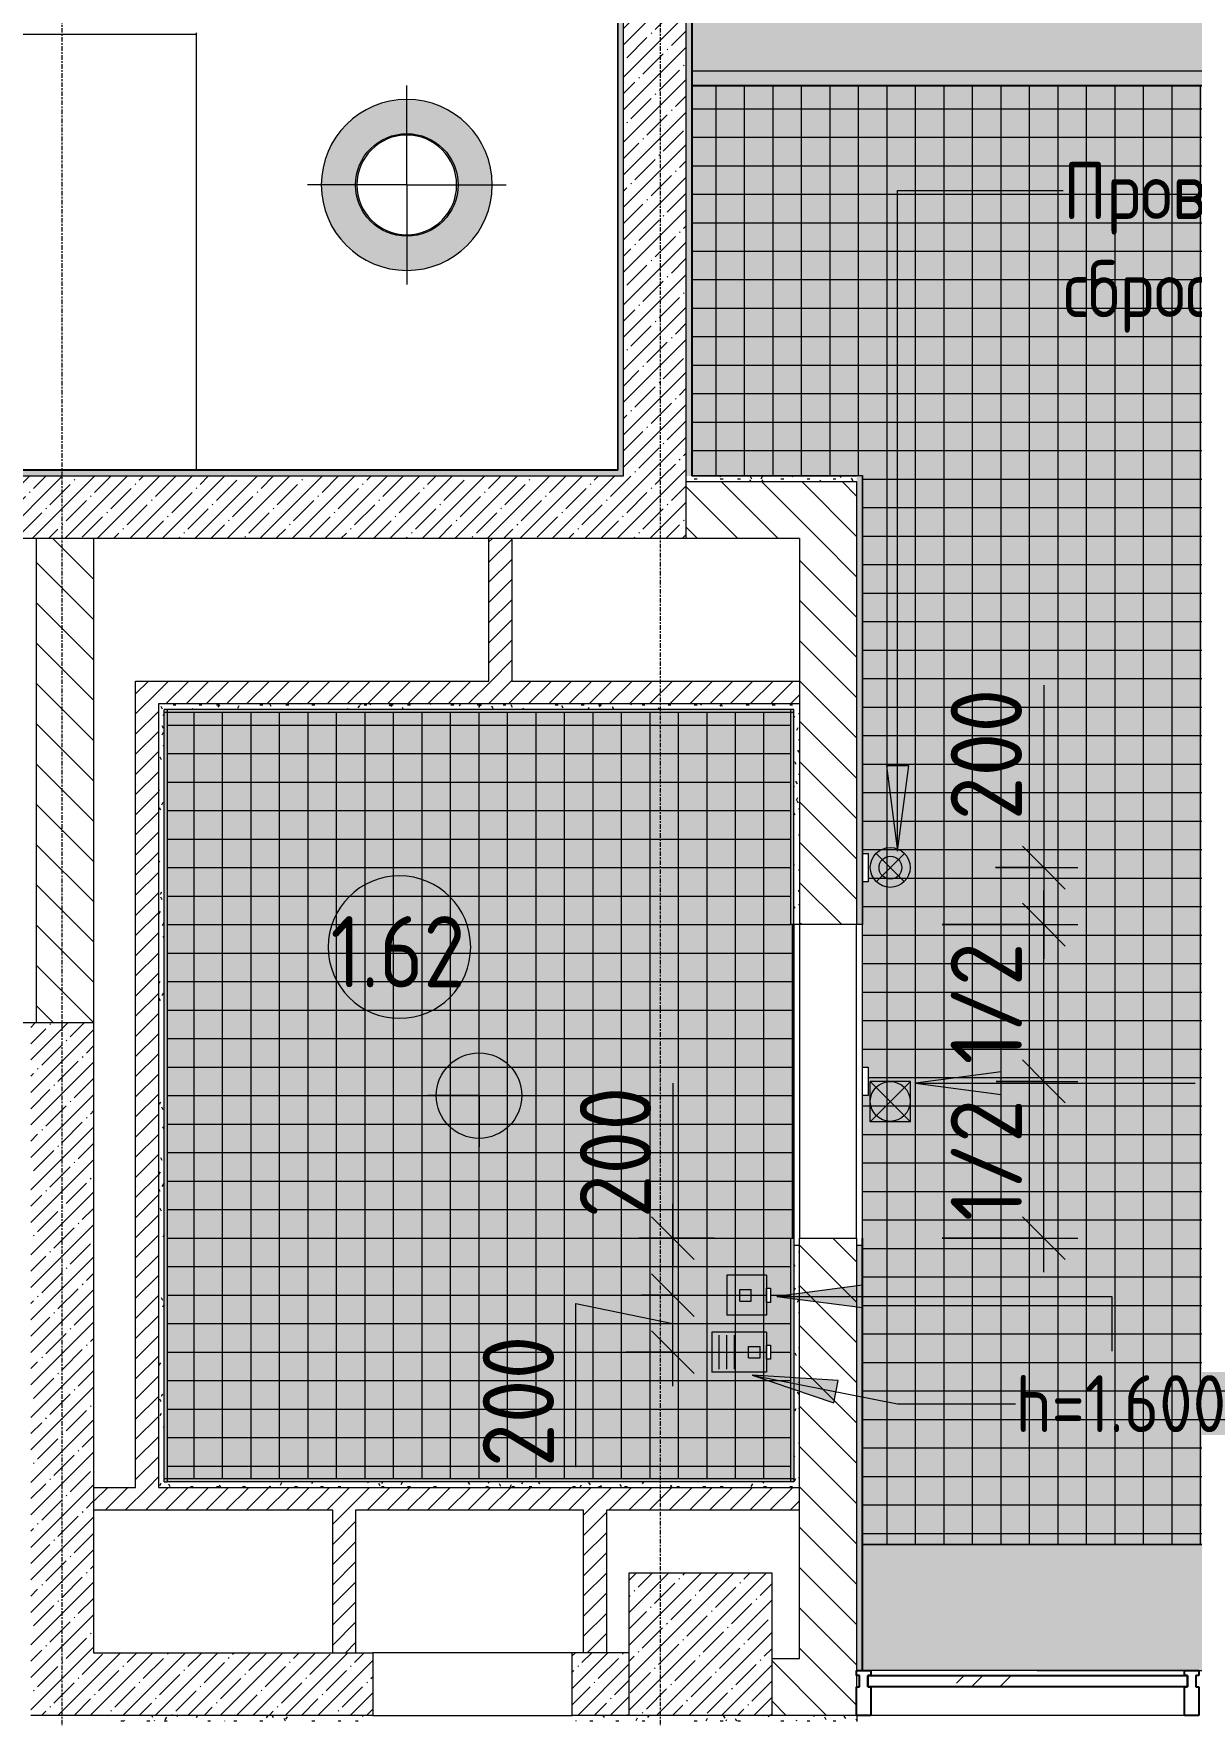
# Model space of a CAD drawing. Header units: millimetres. Extents: x 81610 to 276841, y -8553 to 29000.
# Drawn here: x 98510 to 102573, y 13400 to 19302 of the extents above; entities that cross this region are included whole.
import ezdxf

# ---------------------------------------------------------------- set-up
doc = ezdxf.new("R2010")
doc.units = ezdxf.units.MM
doc.linetypes.add('Осевая', pattern=[31.75, 6.35, -4.7625, 15.875, -4.7625])
for name, color, linetype, lineweight in [('A-ANNO-DIMS', 7, 'Continuous', 9), ('A-ANNO-DIMS-100', 7, 'Continuous', 9), ('A-ANNO-NOTE', 7, 'Continuous', 9), ('A-AREA-IDEN', 7, 'Continuous', 9), ('A-CLNG-PATT', 7, 'Continuous', 9), ('A-GLAZ-CURT', 7, 'Continuous', 9), ('A-GLAZ-CURT-1', 7, 'Continuous', 25), ('A-GLAZ-CWMG', 7, 'Continuous', 9), ('A-GLAZ-CWMG-1', 7, 'Continuous', 25), ('A-WALL', 7, 'Continuous', 9), ('I-WALL', 7, 'Continuous', 9), ('Q-SPCQ', 7, 'Continuous', 9), ('S-COLS', 7, 'Continuous', 9), ('S-STRS-MBND', 7, 'Continuous', 9), ('Оси-2', 7, 'Осевая', 9)]:
    doc.layers.add(name, color=color, linetype=linetype, lineweight=lineweight)
for name, color, linetype, lineweight, true_color in [('A-CLNG-1', 7, 'Continuous', 9, 0xeaeaea), ('A-WALL-1', 7, 'Continuous', 9, 0x3c3c3c), ('A-WALL-FNSH-1', 7, 'Continuous', 9, 0x3c3c3c), ('G-ANNO-TEXT-1', 7, 'Continuous', 9, 0x3c3c3c), ('I-WALL-1', 7, 'Continuous', 9, 0x535353), ('Q-SPCQ-3', 7, 'Continuous', 9, 0x008040), ('S-COLS-1', 9, 'Continuous', 9, 0x808080), ('S-COLS-2', 7, 'Continuous', 9, 0x3c3c3c)]:
    doc.layers.add(name, color=color, linetype=linetype, lineweight=lineweight, true_color=true_color)
doc.layers.add('A-CLNG-PATT-1', color=7, linetype='Continuous', lineweight=9, transparency=1)
doc.styles.add('GOST Common', font='GOST_Common.ttf', dxfattribs={"width": 0.9, "height": 250})
doc.styles.add('GOST Common_1', font='GOST_Common.ttf', dxfattribs={"width": 0.9, "height": 200})
doc.styles.add('ISOCPEUR', font='isocpeur.ttf', dxfattribs={"width": 0.9, "height": 250})
doc.dimstyles.new('ISO-2_5_0_9К_БОЛЬШОЙ', dxfattribs={"dimscale": 304.8, "dimtxt": 248.995294, "dimasz": 0.492126, "dimexe": 0.393701, "dimexo": 0.984252, "dimgap": 0, "dimtad": 1, "dimdec": 0, "dimrnd": 10, "dimzin": 0, "dimdsep": 46, "dimtxsty": 'ISOCPEUR', "dimblk1": 'OBLIQUE', "dimblk2": 'OBLIQUE', "dimsah": 1, "dimcen": 0.09, "dimdle": 0.393701, "dimazin": 0, "dimtfac": 1, "dimtdec": 4, "dimtix": 1, "dimtmove": 0, "dimatfit": 3, "dimfxl": 1, "dimtvp": 1, "dimtolj": 1, "dimtzin": 0, "dimarcsym": 2})
doc.dimstyles.new('ISO-2_5_0_9К_БОЛЬШОЙ_1', dxfattribs={"dimscale": 304.8, "dimtxt": 248.995294, "dimasz": 0.492126, "dimexe": 0.393701, "dimexo": 0.984252, "dimgap": 0, "dimtad": 1, "dimdec": 0, "dimrnd": 10, "dimzin": 0, "dimdsep": 46, "dimtxsty": 'ISOCPEUR', "dimblk1": 'OBLIQUE', "dimblk2": 'OBLIQUE', "dimsah": 1, "dimcen": 0.09, "dimdle": 0.393701, "dimazin": 0, "dimtfac": 1, "dimtdec": 4, "dimtix": 1, "dimtmove": 1, "dimatfit": 3, "dimfxl": 1, "dimtvp": 1, "dimtolj": 1, "dimtzin": 0, "dimarcsym": 2})
pattern_1 = [(45, (0, 0), (-57.024626, 57.024626), []), (45, (57.025, 0), (-57.024626, 57.024626), [100.806, -20.161, 3.353, -16.808])]
pattern_2 = [(135, (0, 0), (-70.71068, -70.71068), [])]
pattern_3 = [(45, (0, 0), (-35.35534, 35.35534), [])]
pattern_4 = [(0, (0, 0), (121.92, 30.48), [10.058, -81.382, 10.058, -81.382, -487.68]), (0, (0, 0), (121.92, 30.48), [-182.88, 10.058, -172.822, 10.058, -81.382, -213.36]), (0, (0, 0), (121.92, 30.48), [-457.2, 10.058, -50.902, 10.058, -142.342]), (120, (45.72, 15.24), (-87.356454, 90.345817), [10.058, -81.382, 10.058, -81.382, -487.68]), (120, (45.72, 15.24), (-87.356454, 90.345817), [-182.88, 10.058, -172.822, 10.058, -81.382, -213.36]), (120, (45.72, 15.24), (-87.356454, 90.345817), [-457.2, 10.058, -50.902, 10.058, -142.342]), (240, (60.96, 76.2), (-34.563546, -120.825817), [10.058, -81.382, 10.058, -81.382, -487.68]), (240, (60.96, 76.2), (-34.563546, -120.825817), [-182.88, 10.058, -172.822, 10.058, -81.382, -213.36]), (240, (60.96, 76.2), (-34.563546, -120.825817), [-457.2, 10.058, -50.902, 10.058, -142.342])]

# ---------------------------------------------------------------- blocks, each defined once
blk = doc.blocks.new('Прямоугольный импост - Импост структурный с накладкой - 160мм Темный-32352611-Сводный план потолков 1 этажа в осях 23-33')
at = {"layer": 'A-GLAZ-CWMG'}
blk.add_line((102549, 13557), (101448, 13557), dxfattribs=at)
blk = doc.blocks.new('Прямоугольный импост - Импост структурный с накладкой - 160мм Темный-30756008-Сводный план потолков 1 этажа в осях 23-33')
at = {"layer": 'A-GLAZ-CWMG-1'}
for p, q in [((0, 17), (-50, 17)), ((-50, 17), (-50, 0)), ((-50, 0), (-40, 0)), ((-40, 0), (-40, -40)), ((-10, 0), (0, 0)), ((-10, -40), (-10, 0)), ((0, 0), (0, 17)), ((-40, -40), (-50, -40)), ((-50, -40), (-50, -140)), ((0, -40), (-10, -40)), ((0, -140), (0, -40)), ((-50, -140), (0, -140))]:
    blk.add_line(p, q, dxfattribs=at)
blk = doc.blocks.new('Системная панель - Стекло - 40мм-32352614-Сводный план потолков 1 этажа в осях 23-33')
at = {"layer": 'A-GLAZ-CURT'}
h = blk.add_hatch(dxfattribs=at)
h.set_pattern_fill('FP_19', color=256, style=0, pattern_type=2)
h.set_pattern_definition([(225, (102098.5, 13440), (282.8427, -282.8427), [200, -600]), (225, (102298.5, 13540), (282.8427, -282.8427), [600, -200]), (225, (101898.5, 13640), (282.8427, -282.8427), [200, -600])])
h.paths.add_polyline_path([(-560.5, 40), (-560.5, 0), (560.5, 0), (560.5, 40), (-33.2, 40)])
at = {"layer": 'A-GLAZ-CURT-1'}
for p, q in [((-560.5, 0), (-560.5, 40)), ((-560.5, 40), (560.5, 40)), ((560.5, 40), (560.5, 0)), ((560.5, 0), (-560.5, 0))]:
    blk.add_line(p, q, dxfattribs=at)
blk = doc.blocks.new('Прямоугольный импост - Импост структурный с накладкой - 160мм Темный-30755591-Сводный план потолков 1 этажа в осях 23-33')
at = {"layer": 'A-GLAZ-CWMG-1'}
for p, q in [((25, 17), (-25, 17)), ((-25, 17), (-25, 0)), ((-25, 0), (-15, 0)), ((-15, 0), (-15, -40)), ((15, 0), (25, 0)), ((15, -40), (15, 0)), ((25, 0), (25, 17)), ((-15, -40), (-25, -40)), ((-25, -40), (-25, -140)), ((25, -40), (15, -40)), ((25, -140), (25, -40)), ((-25, -140), (25, -140))]:
    blk.add_line(p, q, dxfattribs=at)
blk = doc.blocks.new('BSC_Колонна _Прямоугольная - 500х500-17857564-Сводный план потолков 1 этажа в осях 23-33')
at = {"layer": 'S-COLS-1'}
h = blk.add_hatch(dxfattribs=at)
h.set_pattern_fill('FP_28', color=256, style=0, pattern_type=2)
h.set_pattern_definition([(45, (-100850, -13650), (-57.024626, 57.024626), []), (45, (-100792.975, -13650), (-57.024626, 57.024626), [100.806, -20.161, 3.353, -16.808])])
h.paths.add_polyline_path([(-250, -250), (250, -250), (250, 250), (-250, 250), (-250, 63.7)])
at = {"layer": 'S-COLS-2'}
for p, q in [((-250, 250), (250, 250)), ((-250, -250), (-250, 250)), ((250, 250), (250, -250)), ((250, -250), (-250, -250))]:
    blk.add_line(p, q, dxfattribs=at)
blk = doc.blocks.new('Прямоугольный импост - Импост структурный с накладкой - 160мм Темный-32352613-Сводный план потолков 1 этажа в осях 23-33')
at = {"layer": 'A-GLAZ-CWMG'}
for p, q in [((102549, 13557), (101448, 13557)), ((102549, 13400), (101448, 13400))]:
    blk.add_line(p, q, dxfattribs=at)
blk = doc.blocks.new('оповещатель охранно-звуковойrfa - Сигнальная лампа-29714515-Сводный план потолков 1 этажа в осях 23-33')
at = {"layer": 'Q-SPCQ-3'}
for p, q in [((267.1, 168.9), (125.4, 27.2)), ((267.1, 168.8), (125.4, 168.8)), ((125.4, 168.8), (125.4, 27.2)), ((125.4, 168.8), (267.1, 27.2)), ((267.1, 168.9), (267.1, 27.2)), ((75, 0.5), (75, 20.5)), ((75, 20.5), (175, 20.5)), ((175, 0.5), (75, 0.5)), ((267.1, 27.2), (125.4, 27.2)), ((175, 20.5), (175, 0.5))]:
    blk.add_line(p, q, dxfattribs=at)
blk.add_circle((195.4, 97.5), 70, dxfattribs=at)
blk = doc.blocks.new('Проводная кнопка сброса GC-0421W1 - Кнопка выхода 2-29715370-Сводный план потолков 1 этажа в осях 23-33')
at = {"layer": 'Q-SPCQ-3'}
for p, q in [((173.8, 146.8), (74.8, 47.8)), ((75.4, 147.7), (174.3, 48.7)), ((75, 0.5), (75, 20.5)), ((75, 20.5), (175, 20.5)), ((175, 0.5), (75, 0.5)), ((175, 20.5), (175, 0.5))]:
    blk.add_line(p, q, dxfattribs=at)
for centre, radius in [((124.2, 97.5), 70), ((124.9, 98.2), 40)]:
    blk.add_circle(centre, radius, dxfattribs=at)
blk = doc.blocks.new('Проводная влагозащищенная кнопка вызова - Вызывная панель экстренной видеосвязи 2-29717937-Сводный план потолков 1 этажа в осях 23-33')
at = {"layer": 'Q-SPCQ'}
for p, q in [((194.5, 229.8), (54.5, 229.8)), ((54.5, 91.2), (54.5, 229.8)), ((104.1, 184.7), (104.1, 144.7)), ((104.1, 184.7), (144.1, 184.7)), ((144.1, 184.7), (144.1, 144.7)), ((194.5, 91.2), (194.5, 229.8)), ((104.1, 144.7), (144.1, 144.7)), ((194.5, 91.2), (54.5, 91.2))]:
    blk.add_line(p, q, dxfattribs=at)
at = {"layer": 'Q-SPCQ-3'}
for p, q in [((99.5, 91.2), (149.5, 91.2)), ((99.5, 76.2), (99.5, 91.2)), ((149.5, 76.2), (99.5, 76.2)), ((149.5, 91.2), (149.5, 76.2))]:
    blk.add_line(p, q, dxfattribs=at)
blk = doc.blocks.new('Вызывная панель экстренной видеосвязи1 - Вызывная панель экстренной видеосвязи 2-29717696-Сводный план потолков 1 этажа в осях 23-33')
at = {"layer": 'Q-SPCQ'}
for p, q in [((194.5, 282.7), (54.5, 282.7)), ((54.5, 91.2), (54.5, 282.7)), ((64.5, 256.2), (184.5, 256.2)), ((194.5, 91.2), (194.5, 282.7)), ((64.5, 229.8), (184.5, 229.8)), ((64.5, 203.4), (184.5, 203.4)), ((104.5, 153.4), (104.5, 113.4)), ((104.5, 153.4), (144.5, 153.4)), ((144.5, 153.4), (144.5, 113.4)), ((194.5, 91.2), (54.5, 91.2)), ((104.5, 113.4), (144.5, 113.4))]:
    blk.add_line(p, q, dxfattribs=at)
at = {"layer": 'Q-SPCQ-3'}
for p, q in [((99.5, 91.2), (149.5, 91.2)), ((99.5, 76.2), (99.5, 91.2)), ((149.5, 76.2), (99.5, 76.2)), ((149.5, 91.2), (149.5, 76.2))]:
    blk.add_line(p, q, dxfattribs=at)
blk = doc.blocks.new('Марка_Помещения - Номер-25198446-Сводный план потолков 1 этажа в осях 23-33')
at = {"layer": 'A-AREA-IDEN'}
for start, end in [(360, 180), (180, 360)]:
    blk.add_arc((0, 0), 2.5, start, end, dxfattribs=at)
blk = doc.blocks.new('DIMBLOCK61-Сводный план потолков 1 этажа в осях 23-33')
at = {"layer": 'A-ANNO-DIMS-100', "lineweight": 20}
for p, q in [((100753.4, 14875), (100678.4, 14950)), ((100753.4, 14875), (100828.4, 14800)), ((100753.4, 14675), (100678.4, 14750)), ((100753.4, 14675), (100828.4, 14600))]:
    blk.add_line(p, q, dxfattribs=at)
at = {"layer": 'A-ANNO-DIMS-100'}
for p, q in [((100642.7, 14875), (100873.4, 14875)), ((100753.4, 14875), (100642.7, 14875)), ((100753.4, 14555), (100753.4, 14875)), ((100412.7, 14845.1), (100753.4, 14775)), ((100412.7, 14271), (100412.7, 14845.1)), ((100589.8, 14675), (100873.4, 14675)), ((100753.4, 14675), (100589.8, 14675))]:
    blk.add_line(p, q, dxfattribs=at)
at = {"layer": 'A-ANNO-DIMS-100', "color": 0, "insert": (100086, 14271), "char_height": 250, "width": 568.858, "attachment_point": 1, "rotation": 90, "line_spacing_factor": 1.149209, "style": 'ISOCPEUR'}
blk.add_mtext('200', dxfattribs=at)
blk = doc.blocks.new('_Oblique')
at = {"color": 0, "linetype": 'ByBlock', "lineweight": -2}
blk.add_line((-0.5, -0.5), (0.5, 0.5), dxfattribs=at)
blk = doc.blocks.new('DIMBLOCK62-Сводный план потолков 1 этажа в осях 23-33')
at = {"layer": 'A-ANNO-DIMS-100'}
for p, q in [((100753.4, 15618.5), (100753.4, 15044.4)), ((100753.4, 14875), (100753.4, 15195)), ((100898, 15075), (100633.4, 15075)), ((100753.4, 15075), (100898, 15075)), ((100753.4, 15044.4), (100753.4, 14975)), ((100642.7, 14875), (100873.4, 14875)), ((100753.4, 14875), (100642.7, 14875))]:
    blk.add_line(p, q, dxfattribs=at)
at = {"layer": 'A-ANNO-DIMS-100', "lineweight": 20}
for p, q in [((100753.4, 15075), (100678.4, 15150)), ((100753.4, 15075), (100828.4, 15000)), ((100753.4, 14875), (100678.4, 14950)), ((100753.4, 14875), (100828.4, 14800))]:
    blk.add_line(p, q, dxfattribs=at)
at = {"layer": 'A-ANNO-DIMS-100', "color": 0, "insert": (100426.8, 15144.4), "char_height": 250, "width": 568.858, "attachment_point": 1, "rotation": 90, "line_spacing_factor": 1.149209, "style": 'ISOCPEUR'}
blk.add_mtext('200', dxfattribs=at)
blk = doc.blocks.new('DIMBLOCK63-Сводный план потолков 1 этажа в осях 23-33')
at = {"layer": 'A-ANNO-DIMS-100', "lineweight": 20}
for p, q in [((102055, 15625), (101980, 15700)), ((102055, 15625), (102130, 15550)), ((102055, 15075), (101980, 15150)), ((102055, 15075), (102130, 15000))]:
    blk.add_line(p, q, dxfattribs=at)
at = {"layer": 'A-ANNO-DIMS-100'}
for p, q in [((101887.4, 15625), (102175, 15625)), ((102055, 15625), (101887.4, 15625)), ((102055, 14955), (102055, 15625)), ((101698, 15075), (102175, 15075)), ((102055, 15075), (101698, 15075))]:
    blk.add_line(p, q, dxfattribs=at)
at = {"layer": 'A-ANNO-DIMS-100', "color": 0, "insert": (101728.3, 15134.5), "char_height": 250, "width": 517.144, "attachment_point": 1, "rotation": 90, "line_spacing_factor": 1.149209, "style": 'ISOCPEUR'}
blk.add_mtext('1/2', dxfattribs=at)
blk = doc.blocks.new('DIMBLOCK64-Сводный план потолков 1 этажа в осях 23-33')
at = {"layer": 'A-ANNO-DIMS-100'}
for p, q in [((102055, 15625), (102055, 16295)), ((101698, 16175), (102175, 16175)), ((102055, 16175), (101698, 16175)), ((101887.4, 15625), (102175, 15625)), ((102055, 15625), (101887.4, 15625))]:
    blk.add_line(p, q, dxfattribs=at)
at = {"layer": 'A-ANNO-DIMS-100', "lineweight": 20}
for p, q in [((102055, 16175), (101980, 16250)), ((102055, 16175), (102130, 16100)), ((102055, 15625), (101980, 15700)), ((102055, 15625), (102130, 15550))]:
    blk.add_line(p, q, dxfattribs=at)
at = {"layer": 'A-ANNO-DIMS-100', "color": 0, "insert": (101728.3, 15684.5), "char_height": 250, "width": 517.144, "attachment_point": 1, "rotation": 90, "line_spacing_factor": 1.149209, "style": 'ISOCPEUR'}
blk.add_mtext('1/2', dxfattribs=at)
blk = doc.blocks.new('DIMBLOCK65-Сводный план потолков 1 этажа в осях 23-33')
at = {"layer": 'A-ANNO-DIMS-100'}
for p, q in [((102055, 17015.2), (102055, 16441.2)), ((102055, 16495), (102055, 16055)), ((102055, 16441.2), (102055, 16275)), ((101886, 16375), (102175, 16375)), ((102055, 16375), (101886, 16375)), ((101698, 16175), (102175, 16175)), ((102055, 16175), (101698, 16175))]:
    blk.add_line(p, q, dxfattribs=at)
at = {"layer": 'A-ANNO-DIMS-100', "lineweight": 20}
for p, q in [((102055, 16375), (101980, 16450)), ((102055, 16375), (102130, 16300)), ((102055, 16175), (101980, 16250)), ((102055, 16175), (102130, 16100))]:
    blk.add_line(p, q, dxfattribs=at)
at = {"layer": 'A-ANNO-DIMS-100', "color": 0, "insert": (101728.3, 16541.2), "char_height": 250, "width": 568.858, "attachment_point": 1, "rotation": 90, "line_spacing_factor": 1.149209, "style": 'ISOCPEUR'}
blk.add_mtext('200', dxfattribs=at)

msp = doc.modelspace()

# ---------------------------------------------------------------- hatches: boundary and pattern name
at = {"layer": 'A-CLNG-PATT'}
h = msp.add_hatch(dxfattribs=at)
h.set_pattern_fill('FP_35', color=256, style=0, pattern_type=2)
h.set_pattern_definition([(0, (109305, 16338.5), (0, -100), []), (270, (109305, 16338.5), (-100, -6e-15), [])])
h.paths.add_polyline_path([(117790, 13620), (117790, 16229), (116120.4, 16229), (116121, 13620), (117773, 13620)])
h.paths.add_polyline_path([(115580, 14000), (115580, 16293), (111070, 16293), (111070, 14000), (115499, 14000)])
h.paths.add_polyline_path([(106071.9, 14000), (110529, 14000), (110529, 19120), (106070, 19120), (106070, 14000)])
h.paths.add_polyline_path([(105530, 14000), (105530, 19120), (100820, 19120), (100821, 17750), (101418, 17750), (101418, 14000), (104725.2, 14000)])
h.paths.add_polyline_path([(117774, 15525), (117774, 15575), (117789, 15575), (117789, 15525)])
h.paths.add_polyline_path([(101419, 15575), (101419, 15675), (101439, 15675), (101439, 15575)])
h.paths.add_polyline_path([(101439, 16325), (101419, 16325), (101419, 16425), (101439, 16425)])
h = msp.add_hatch(dxfattribs=at)
h.set_pattern_fill('FP_39', color=256, style=0, pattern_type=2)
h.set_pattern_definition([(270, (100073, 15575), (-100, -6e-15), []), (180, (100073, 15575), (1e-14, 100), [])])
h.paths.add_polyline_path([(99338.2, 14231), (101167, 14231), (101167, 15075), (101177, 15075), (101177, 16175), (101167, 16175), (101167, 16919), (98979, 16919), (98979, 14231)])
h.paths.add_polyline_path([(101081.3, 14649.5), (101081.3, 14699.5), (101096.3, 14699.5), (101096.3, 14649.5)])
h.paths.add_polyline_path([(101081.3, 14849.5), (101081.3, 14899.5), (101096.3, 14899.5), (101096.3, 14849.5)])
at = {"layer": 'A-CLNG-PATT-1'}
for points in [[(110112.1, 19120), (110529, 19120), (110529, 20870), (110329, 20870), (110329, 21130), (108490, 21130), (108490, 20750), (108130, 20750), (108130, 21130), (106070, 21129), (106070, 20750), (105530, 20750), (105530, 21130), (101181, 21130), (101181, 20754), (100821, 20754), (100821, 19120), (108765.4, 19120)], [(105350, 13557), (105400, 13557), (105400, 13600), (105530, 13600), (105530, 14000), (101418, 14000), (101418, 13557), (104725.2, 13557)]]:
    msp.add_hatch(color=256, dxfattribs=at).paths.add_polyline_path(points)
h = msp.add_hatch(color=256, dxfattribs=at)
h.paths.add_polyline_path([(99819.5, 18471), (99878, 18476.8), (99934.3, 18493.8), (99986.2, 18521.6), (100031.6, 18558.9), (100068.9, 18604.3), (100096.7, 18656.2), (100113.7, 18712.5), (100119.5, 18771), (100113.7, 18829.5), (100096.7, 18885.8), (100068.9, 18937.7), (100031.6, 18983.1), (99986.2, 19020.4), (99934.3, 19048.2), (99878, 19065.2), (99819.5, 19071), (99761, 19065.2), (99704.7, 19048.2), (99652.8, 19020.4), (99607.4, 18983.1), (99570.1, 18937.7), (99542.3, 18885.8), (99525.3, 18829.5), (99519.5, 18771), (99525.3, 18712.5), (99542.3, 18656.2), (99570.1, 18604.3), (99607.4, 18558.9), (99652.8, 18521.6), (99704.7, 18493.8), (99761, 18476.8)])
h.paths.add_polyline_path([(99819.5, 18596), (99774.2, 18602), (99732, 18619.4), (99695.8, 18647.3), (99667.9, 18683.5), (99650.5, 18725.7), (99644.5, 18771), (99650.5, 18816.3), (99667.9, 18858.5), (99695.8, 18894.7), (99732, 18922.6), (99774.2, 18940), (99819.5, 18946), (99864.8, 18940), (99907, 18922.6), (99943.2, 18894.7), (99971.1, 18858.5), (99988.5, 18816.3), (99994.5, 18771), (99988.5, 18725.7), (99971.1, 18683.5), (99943.2, 18647.3), (99907, 18619.4), (99864.8, 18602)])
h = msp.add_hatch(color=256, dxfattribs=at)
h.paths.add_polyline_path([(117790, 13620), (117790, 16229), (116120.4, 16229), (116121, 13620), (117773, 13620)])
h.paths.add_polyline_path([(115580, 14000), (115580, 16293), (111070, 16293), (111070, 14000), (115499, 14000)])
h.paths.add_polyline_path([(106071.9, 14000), (110529, 14000), (110529, 19120), (106070, 19120), (106070, 14000)])
h.paths.add_polyline_path([(105530, 14000), (105530, 19120), (100820, 19120), (100821, 17750), (101418, 17750), (101418, 14000), (104725.2, 14000)])
h.paths.add_polyline_path([(117774, 15525), (117774, 15575), (117789, 15575), (117789, 15525)])
h.paths.add_polyline_path([(101419, 15575), (101419, 15675), (101439, 15675), (101439, 15575)])
h.paths.add_polyline_path([(101439, 16325), (101419, 16325), (101419, 16425), (101439, 16425)])
h = msp.add_hatch(color=256, dxfattribs=at)
h.paths.add_polyline_path([(99338.2, 14231), (101167, 14231), (101167, 15075), (101177, 15075), (101177, 16175), (101167, 16175), (101167, 16919), (98979, 16919), (98979, 14231)])
h.paths.add_polyline_path([(101096.3, 14649.5), (101081.3, 14649.5), (101081.3, 14699.5), (101096.3, 14699.5)])
h.paths.add_polyline_path([(101081.3, 14849.5), (101081.3, 14899.5), (101096.3, 14899.5), (101096.3, 14849.5)])
at = {"layer": 'G-ANNO-TEXT-1'}
for points in [[(101542.1, 16432.4), (101581.6, 16732.4), (101502.7, 16732.4)], [(101605.1, 15618.8), (101905.1, 15579.3), (101905.1, 15658.3)], [(101118.2, 14870.5), (101418.2, 14831), (101418.2, 14910)], [(101031.5, 14593.4), (101318.4, 14497.2), (101333.5, 14574.8)]]:
    msp.add_hatch(color=256, dxfattribs=at).paths.add_polyline_path(points)
at = {"layer": 'I-WALL'}
h = msp.add_hatch(dxfattribs=at)
h.set_pattern_fill('FP_2', color=256, style=0, pattern_type=2)
h.set_pattern_definition(pattern_1)
h.paths.add_polyline_path([(100685, 17750), (100800, 17750), (100800, 21400), (100580, 21400), (100580, 17750)])
h = msp.add_hatch(dxfattribs=at)
h.set_pattern_fill('FP_31', color=256, style=0, pattern_type=2)
h.set_pattern_definition(pattern_4)
h.paths.add_polyline_path([(100560, 17770), (100580, 17770), (100580, 21150), (100560, 21150), (100560, 17771)])
h = msp.add_hatch(dxfattribs=at)
h.set_pattern_fill('FP_31', color=256, style=0, pattern_type=2)
h.set_pattern_definition(pattern_4)
h.paths.add_polyline_path([(100800, 17750), (100820, 17750), (100820, 20791.5), (100800, 20791.5), (100800, 19285.2)])
h = msp.add_hatch(dxfattribs=at)
h.set_pattern_fill('FP_31', color=256, style=0, pattern_type=2)
h.set_pattern_definition(pattern_4)
h.paths.add_polyline_path([(100580, 17750), (100580, 17770), (94580, 17770), (94580, 17750), (99338.2, 17750)])
h = msp.add_hatch(dxfattribs=at)
h.set_pattern_fill('FP_2', color=256, style=0, pattern_type=2)
h.set_pattern_definition(pattern_1)
h.paths.add_polyline_path([(100188, 17530), (100800, 17530), (100800, 17750), (94800, 17750), (94800, 17530), (100108, 17530)])
h = msp.add_hatch(dxfattribs=at)
h.set_pattern_fill('FP_31', color=256, style=0, pattern_type=2)
h.set_pattern_definition(pattern_4)
h.paths.add_polyline_path([(100800, 17730), (101398, 17730), (101398, 17750), (100800, 17750)])
h = msp.add_hatch(dxfattribs=at)
h.set_pattern_fill('FP_4', color=256, style=0, pattern_type=2)
h.set_pattern_definition(pattern_2)
h.paths.add_polyline_path([(101398, 17530), (101398, 17730), (100800, 17730), (100800, 17530), (101198, 17530)])
h = msp.add_hatch(dxfattribs=at)
h.set_pattern_fill('FP_31', color=256, style=0, pattern_type=2)
h.set_pattern_definition(pattern_4)
h.paths.add_polyline_path([(101398, 13557), (101418, 13557), (101418, 15050), (101398, 15050), (101398, 13713.7)])
h.paths.add_polyline_path([(101398, 16175), (101418, 16175), (101418, 17750), (101398, 17750), (101398, 17428)])
h = msp.add_hatch(dxfattribs=at)
h.set_pattern_fill('FP_4', color=256, style=0, pattern_type=2)
h.set_pattern_definition(pattern_2)
h.paths.add_polyline_path([(98720, 15830), (98720, 17530), (98520, 17530), (98520, 15830)])
h = msp.add_hatch(dxfattribs=at)
h.set_pattern_fill('FP_3', color=256, style=0, pattern_type=2)
h.set_pattern_definition(pattern_3)
h.paths.add_polyline_path([(100188, 17030), (100188, 17530), (100108, 17530), (100108, 17030)])
h = msp.add_hatch(dxfattribs=at)
h.set_pattern_fill('FP_4', color=256, style=0, pattern_type=2)
h.set_pattern_definition(pattern_2)
h.paths.add_polyline_path([(101398, 13600), (101398, 15075), (101198, 15075), (101198, 13600)])
h.paths.add_polyline_path([(101398, 16175), (101398, 17530), (101198, 17530), (101198, 16175)])
h = msp.add_hatch(dxfattribs=at)
h.set_pattern_fill('FP_3', color=256, style=0, pattern_type=2)
h.set_pattern_definition(pattern_3)
h.paths.add_polyline_path([(98868, 14200), (98948, 14200), (98948, 17030), (98868, 17030), (98868, 15570.9)])
h = msp.add_hatch(dxfattribs=at)
h.set_pattern_fill('FP_3', color=256, style=0, pattern_type=2)
h.set_pattern_definition(pattern_3)
h.paths.add_polyline_path([(100685, 16950), (101198, 16950), (101198, 17030), (98948, 17030), (98948, 16950)])
h = msp.add_hatch(dxfattribs=at)
h.set_pattern_fill('FP_31', color=256, style=0, pattern_type=2)
h.set_pattern_definition(pattern_4)
h.paths.add_polyline_path([(101167, 16930), (101178, 16930), (101178, 16950), (98948, 16950), (98948, 16930), (100685, 16930)])
h = msp.add_hatch(dxfattribs=at)
h.set_pattern_fill('FP_31', color=256, style=0, pattern_type=2)
h.set_pattern_definition(pattern_4)
h.paths.add_polyline_path([(101198, 14220), (101198, 15050), (101178, 15050), (101178, 14220)])
h.paths.add_polyline_path([(101178, 16175), (101198, 16175), (101198, 16950), (101178, 16950), (101178, 16919)])
h = msp.add_hatch(dxfattribs=at)
h.set_pattern_fill('FP_31', color=256, style=0, pattern_type=2)
h.set_pattern_definition(pattern_4)
h.paths.add_polyline_path([(98948, 14200), (98968, 14200), (98968, 16930), (98948, 16930), (98948, 15570.9)])
for points in [[(101178, 16919), (101178, 16930), (98968, 16930), (98968, 16919), (100685, 16919)], [(98968, 14220), (98979, 14220), (98979, 16930), (98968, 16930), (98968, 15570.9)], [(101178, 14220), (101178, 14231), (98968, 14231), (98968, 14220), (100685, 14220)]]:
    msp.add_hatch(color=256, dxfattribs=at).paths.add_polyline_path(points)
h = msp.add_hatch(color=256, dxfattribs=at)
h.paths.add_polyline_path([(101178, 14220), (101178, 15075), (101167, 15075), (101167, 14220)])
h.paths.add_polyline_path([(101167, 16175), (101178, 16175), (101178, 16930), (101167, 16930)])
h = msp.add_hatch(dxfattribs=at)
h.set_pattern_fill('FP_2', color=256, style=0, pattern_type=2)
h.set_pattern_definition(pattern_1)
h.paths.add_polyline_path([(98500, 13620), (98720, 13620), (98720, 15830), (98500, 15830), (98500, 13713.7)])
h = msp.add_hatch(dxfattribs=at)
h.set_pattern_fill('FP_3', color=256, style=0, pattern_type=2)
h.set_pattern_definition(pattern_3)
h.paths.add_polyline_path([(100685, 14120), (101198, 14120), (101198, 14200), (98720, 14200), (98720, 14120), (100520, 14120)])
h = msp.add_hatch(dxfattribs=at)
h.set_pattern_fill('FP_31', color=256, style=0, pattern_type=2)
h.set_pattern_definition(pattern_4)
h.paths.add_polyline_path([(100685, 14200), (101198, 14200), (101198, 14220), (98968, 14220), (98968, 14200), (99338.2, 14200)])
h = msp.add_hatch(dxfattribs=at)
h.set_pattern_fill('FP_3', color=256, style=0, pattern_type=2)
h.set_pattern_definition(pattern_3)
h.paths.add_polyline_path([(99640, 13620), (99640, 14120), (99560, 14120), (99560, 13620)])
h = msp.add_hatch(dxfattribs=at)
h.set_pattern_fill('FP_3', color=256, style=0, pattern_type=2)
h.set_pattern_definition(pattern_3)
h.paths.add_polyline_path([(100520, 13620), (100520, 14120), (100440, 14120), (100440, 13620)])
h = msp.add_hatch(dxfattribs=at)
h.set_pattern_fill('FP_2', color=256, style=0, pattern_type=2)
h.set_pattern_definition(pattern_1)
h.paths.add_polyline_path([(100400, 13400), (100600, 13400), (100600, 13620), (100400, 13620)])
h.paths.add_polyline_path([(99338.2, 13400), (99700, 13400), (99700, 13620), (98500, 13620), (98500, 13400)])
h = msp.add_hatch(dxfattribs=at)
h.set_pattern_fill('FP_4', color=256, style=0, pattern_type=2)
h.set_pattern_definition(pattern_2)
h.paths.add_polyline_path([(110550, 13400), (110550, 13600), (109829, 13600), (109829, 13400), (110112.1, 13400)])
h.paths.add_polyline_path([(105400, 13400), (105550, 13400), (105550, 13600), (105400, 13600)])
h.paths.add_polyline_path([(106050, 13400), (106610, 13400), (106610, 13600), (106050, 13600)])
h.paths.add_polyline_path([(101100, 13400), (101398, 13400), (101398, 13600), (101100, 13600)])
h = msp.add_hatch(dxfattribs=at)
h.set_pattern_fill('FP_31', color=256, style=0, pattern_type=2)
h.set_pattern_definition(pattern_4)
h.paths.add_polyline_path([(101399, 13380), (101398, 13400), (100400, 13400), (100400, 13380), (101398, 13380)])
h.paths.add_polyline_path([(99338.2, 13380), (99700, 13380), (99700, 13400), (98700, 13400), (98700, 13380)])

# ---------------------------------------------------------------- linework, layer by layer
at = {"layer": 'A-ANNO-NOTE'}
for p, q in [((99819.5, 18771), (99819.5, 19119.9)), ((99819.5, 18771), (99470.6, 18771)), ((99819.5, 18771), (99819.5, 18422.1)), ((99819.5, 18771), (100168.4, 18771)), ((100073, 15575), (100073, 15755)), ((100073, 15575), (99893, 15575)), ((100073, 15575), (100253, 15575)), ((100073, 15575), (100073, 15395))]:
    msp.add_line(p, q, dxfattribs=at)
for centre, radius in [((99819.5, 18771), 180), ((100073, 15575), 150)]:
    msp.add_circle(centre, radius, dxfattribs=at)
at = {"layer": 'A-CLNG-1'}
for p, q in [((100821, 20754), (100821, 19120)), ((105530, 19120), (100821, 19120)), ((100821, 17750), (101398, 17750)), ((101418, 17750), (101418, 15075)), ((101418, 14000), (105530, 14000)), ((110529, 14000), (101418, 14000)), ((101418, 13557), (101418, 14000)), ((102031.7, 13557), (105400, 13557))]:
    msp.add_line(p, q, dxfattribs=at)
for radius, start, end in [(300, 0, 180), (300, 360, 180), (175, 0, 180), (175, 0, 180), (300, 180, 360), (300, 180, 360), (175, 180, 0), (175, 180, 360)]:
    msp.add_arc((99819.5, 18771), radius, start, end, dxfattribs=at)
at = {"layer": 'A-WALL'}
for p, q in [((100560, 21130), (100560, 17770)), ((100820, 17750), (100820, 20791.5)), ((97860.4, 17770), (100560, 17770)), ((100820, 17750), (100821, 17750)), ((100821, 17750), (100821, 17751)), ((101178, 16930), (98968, 16930)), ((98968, 14220), (98968, 16930)), ((101178, 15050), (101178, 14220)), ((98968, 14220), (98979, 14220)), ((100600, 13620), (100400, 13620)), ((101398, 13400), (101100, 13400))]:
    msp.add_line(p, q, dxfattribs=at)
at = {"layer": 'A-WALL-1'}
for p, q in [((100800, 17530), (100800, 21400)), ((100580, 17750), (100580, 21150)), ((100800, 17530), (100800, 20791.5)), ((94580, 17750), (100580, 17750)), ((100800, 17730), (101398, 17730)), ((101398, 17730), (101398, 16175)), ((101198, 17530), (97720, 17530)), ((98520, 15830), (98520, 17530)), ((98720, 17530), (98720, 13620)), ((100108, 17030), (100108, 17530)), ((100188, 17530), (100188, 17030)), ((101198, 17530), (101198, 16175)), ((98868, 17030), (100108, 17030)), ((98868, 14200), (98868, 17030)), ((100188, 17030), (101198, 17030)), ((101198, 16950), (98948, 16950)), ((98948, 16950), (98948, 14200)), ((101178, 16175), (101178, 16930)), ((101418, 16175), (101178, 16175)), ((98720, 15830), (97720, 15830)), ((101198, 13600), (101198, 15075)), ((101198, 15075), (101398, 15075)), ((101398, 15075), (101398, 13400)), ((101178, 15050), (101198, 15050)), ((101398, 15050), (101418, 15050)), ((98720, 14200), (98868, 14200)), ((98948, 14200), (101198, 14200)), ((99560, 14120), (98720, 14120)), ((99560, 13620), (99560, 14120)), ((100440, 14120), (99640, 14120)), ((99640, 14120), (99640, 13620)), ((100440, 13620), (100440, 14120)), ((101198, 14120), (100520, 14120)), ((100520, 14120), (100520, 13620)), ((98720, 13620), (99700, 13620)), ((99700, 13620), (99700, 13400)), ((100400, 13400), (100400, 13620)), ((101100, 13600), (101198, 13600)), ((101418, 13557), (101398, 13557)), ((99700, 13400), (98500, 13400)), ((100600, 13400), (100400, 13400)), ((101398, 13400), (101399, 13400)), ((101399, 13400), (101399, 13379))]:
    msp.add_line(p, q, dxfattribs=at)
at = {"layer": 'A-WALL-FNSH-1'}
for p, q in [((100821, 19120), (100821, 17751)), ((100821, 17751), (101419, 17751)), ((101418, 17750), (101398, 17750)), ((101419, 17751), (101419, 16175)), ((101178, 16919), (98968, 16919)), ((98979, 16930), (98979, 14220)), ((101167, 16175), (101167, 16930)), ((101178, 16175), (101167, 16175)), ((101419, 16175), (101418, 16175)), ((101167, 14220), (101167, 15075)), ((101167, 15075), (101178, 15075)), ((101178, 15075), (101178, 15050)), ((101418, 14000), (101418, 15075)), ((101418, 15075), (101419, 15075)), ((101419, 15075), (101419, 13557)), ((98968, 14231), (101178, 14231)), ((101178, 14220), (98979, 14220)), ((101419, 13557), (101418, 13557))]:
    msp.add_line(p, q, dxfattribs=at)
at = {"layer": 'G-ANNO-TEXT-1'}
for p, q in [((101542.1, 18750.9), (102123.5, 18750.9)), ((101542.1, 16432.4), (101542.1, 18750.9)), ((101581.6, 16732.4), (101502.7, 16732.4)), ((101502.7, 16732.4), (101542.1, 16432.4)), ((101542.1, 16432.4), (101581.6, 16732.4)), ((101905.1, 15658.3), (101605.1, 15618.8)), ((101905.1, 15579.3), (101905.1, 15658.3)), ((101605.1, 15618.8), (101905.1, 15579.3)), ((101605.1, 15618.8), (102586.7, 15618.8)), ((101418.2, 14910), (101118.2, 14870.5)), ((101418.2, 14831), (101418.2, 14910)), ((101118.2, 14870.5), (101418.2, 14831)), ((101118.2, 14870.5), (102294.3, 14870.5)), ((102294.3, 14870.5), (102294.2, 14678.3)), ((101031.5, 14593.4), (101318.4, 14497.2)), ((101333.5, 14574.8), (101031.5, 14593.4)), ((101031.5, 14593.4), (101542.1, 14493.9)), ((101318.4, 14497.2), (101333.5, 14574.8)), ((101542.1, 14493.9), (101836.6, 14493.9)), ((101836.6, 14493.9), (101955.6, 14493.9))]:
    msp.add_line(p, q, dxfattribs=at)
at = {"layer": 'I-WALL-1'}
for p, q in [((100559, 20725), (100559, 17770)), ((110529, 19170), (100821, 19170)), ((100820.5, 19119), (100820.5, 19120)), ((100820.5, 19119), (105529, 19119)), ((110529, 19120), (100821, 19120)), ((100560, 17771), (97860.4, 17771)), ((99280.4, 17771), (99280.4, 17770)), ((99373.2, 17770), (99373.2, 17771)), ((101177, 16175), (101177, 15075)), ((101178, 16175), (101178, 15075)), ((101198, 16175), (101198, 15075)), ((101398, 15075), (101398, 16175)), ((101419, 15075), (101419, 16175)), ((100400, 13620), (99700, 13620)), ((99700, 13400), (100400, 13400))]:
    msp.add_line(p, q, dxfattribs=at)
at = {"layer": 'S-STRS-MBND'}
for p, q in [((95480, 19300), (99080, 19300)), ((99080, 19305), (99080, 19300)), ((99080, 19300), (99080, 17770))]:
    msp.add_line(p, q, dxfattribs=at)
at = {"layer": 'Оси-2'}
for p, q in [((100710, 593.7), (100710, 19528.3)), ((98610, 593.7), (98610, 19415.1))]:
    msp.add_line(p, q, dxfattribs=at)

# ---------------------------------------------------------------- block references
at = {"layer": 'A-AREA-IDEN', "xscale": 99.99999999999993, "yscale": 99.99999999999993, "zscale": 99.99999999999993}
msp.add_blockref('Марка_Помещения - Номер-25198446-Сводный план потолков 1 этажа в осях 23-33', (99793.7, 16096.4), dxfattribs=at)
at = {"layer": 'A-GLAZ-CURT', "rotation": 180}
msp.add_blockref('Системная панель - Стекло - 40мм-32352614-Сводный план потолков 1 этажа в осях 23-33', (101998.5, 13540), dxfattribs=at)
at = {"layer": 'A-GLAZ-CWMG', "extrusion": (0, 0, -1)}
for name, p in [('Прямоугольный импост - Импост структурный с накладкой - 160мм Темный-30756008-Сводный план потолков 1 этажа в осях 23-33', (-101398, 13540)), ('Прямоугольный импост - Импост структурный с накладкой - 160мм Темный-30755591-Сводный план потолков 1 этажа в осях 23-33', (-102574, 13540))]:
    msp.add_blockref(name, p, dxfattribs=at)
at = {"layer": 'A-GLAZ-CWMG'}
for name in ['Прямоугольный импост - Импост структурный с накладкой - 160мм Темный-32352611-Сводный план потолков 1 этажа в осях 23-33', 'Прямоугольный импост - Импост структурный с накладкой - 160мм Темный-32352613-Сводный план потолков 1 этажа в осях 23-33']:
    msp.add_blockref(name, (0, 0), dxfattribs=at)
at = {"layer": 'Q-SPCQ-3'}
for name, p, rotation in [('Проводная кнопка сброса GC-0421W1 - Кнопка выхода 2-29715370-Сводный план потолков 1 этажа в осях 23-33', (101418.5, 16500), 270), ('оповещатель охранно-звуковойrfa - Сигнальная лампа-29714515-Сводный план потолков 1 этажа в осях 23-33', (101418.5, 15750), 270), ('Проводная влагозащищенная кнопка вызова - Вызывная панель экстренной видеосвязи 2-29717937-Сводный план потолков 1 этажа в осях 23-33', (101172.5, 14750), 90), ('Вызывная панель экстренной видеосвязи1 - Вызывная панель экстренной видеосвязи 2-29717696-Сводный план потолков 1 этажа в осях 23-33', (101172.5, 14550), 90)]:
    msp.add_blockref(name, p, dxfattribs=dict(at, rotation=rotation))
at = {"layer": 'S-COLS'}
msp.add_blockref('BSC_Колонна _Прямоугольная - 500х500-17857564-Сводный план потолков 1 этажа в осях 23-33', (100850, 13650), dxfattribs=at)

# ---------------------------------------------------------------- texts
at = {"layer": 'A-AREA-IDEN', "insert": (99551.9, 16204.9), "char_height": 250, "width": 606.076, "attachment_point": 1, "style": 'GOST Common'}
msp.add_mtext('1.62', dxfattribs=at)
at = {"layer": 'G-ANNO-TEXT-1', "char_height": 200, "attachment_point": 1, "style": 'GOST Common_1'}
for s, insert, width in [('Проводная', (102123.5, 18850.9), 1464.683), ('сброса', (102123.5, 18506.9), 916.329), ('h=1.600', (101955.6, 14593.9), 966.835)]:
    msp.add_mtext(s, dxfattribs=dict(at, insert=insert, width=width))

# ---------------------------------------------------------------- dimensions: what is measured, and where the dimension line sits
at = {"layer": 'A-ANNO-DIMS'}
for base, p1, p2, override, picture, middle in [((102055, 16175), (101586, 16375), (101398, 16175), {"dimpost": '<>', "dimfxl": 274.467968}, 'DIMBLOCK65-Сводный план потолков 1 этажа в осях 23-33', (101895, 16825.6)), ((100753.4, 15075), (100942.7, 14875), (101198, 15075), {"dimpost": '<>', "dimfxl": 324.314836}, 'DIMBLOCK62-Сводный план потолков 1 этажа в осях 23-33', (100593.4, 15428.8)), ((100753.4, 14875), (100889.8, 14675), (100942.7, 14875), {"dimpost": '<>', "dimfxl": 206.866811}, 'DIMBLOCK61-Сводный план потолков 1 этажа в осях 23-33', (100252.7, 14555.4))]:
    dim = msp.add_linear_dim(base=base, p1=p1, p2=p2, angle=90, dimstyle='ISO-2_5_0_9К_БОЛЬШОЙ_1', override=override, dxfattribs=at)
    dim.commit()
    dim.dimension.update_dxf_attribs({"geometry": picture, "text_midpoint": middle, "dimtype": 160, "text_rotation": 90})
for base, p1, p2, picture, middle in [((102055, 16175), (101587.4, 15625), (101398, 16175), 'DIMBLOCK64-Сводный план потолков 1 этажа в осях 23-33', (101930, 15900)), ((102055, 15625), (101398, 15075), (101587.4, 15625), 'DIMBLOCK63-Сводный план потолков 1 этажа в осях 23-33', (101930, 15350))]:
    dim = msp.add_linear_dim(base=base, p1=p1, p2=p2, angle=90, text='1/2', dimstyle='ISO-2_5_0_9К_БОЛЬШОЙ', override={"dimpost": '<>', "dimfxl": 581.684809}, dxfattribs=at)
    dim.commit()
    dim.dimension.update_dxf_attribs({"geometry": picture, "text_midpoint": middle})

doc.saveas('drawing.dxf')
